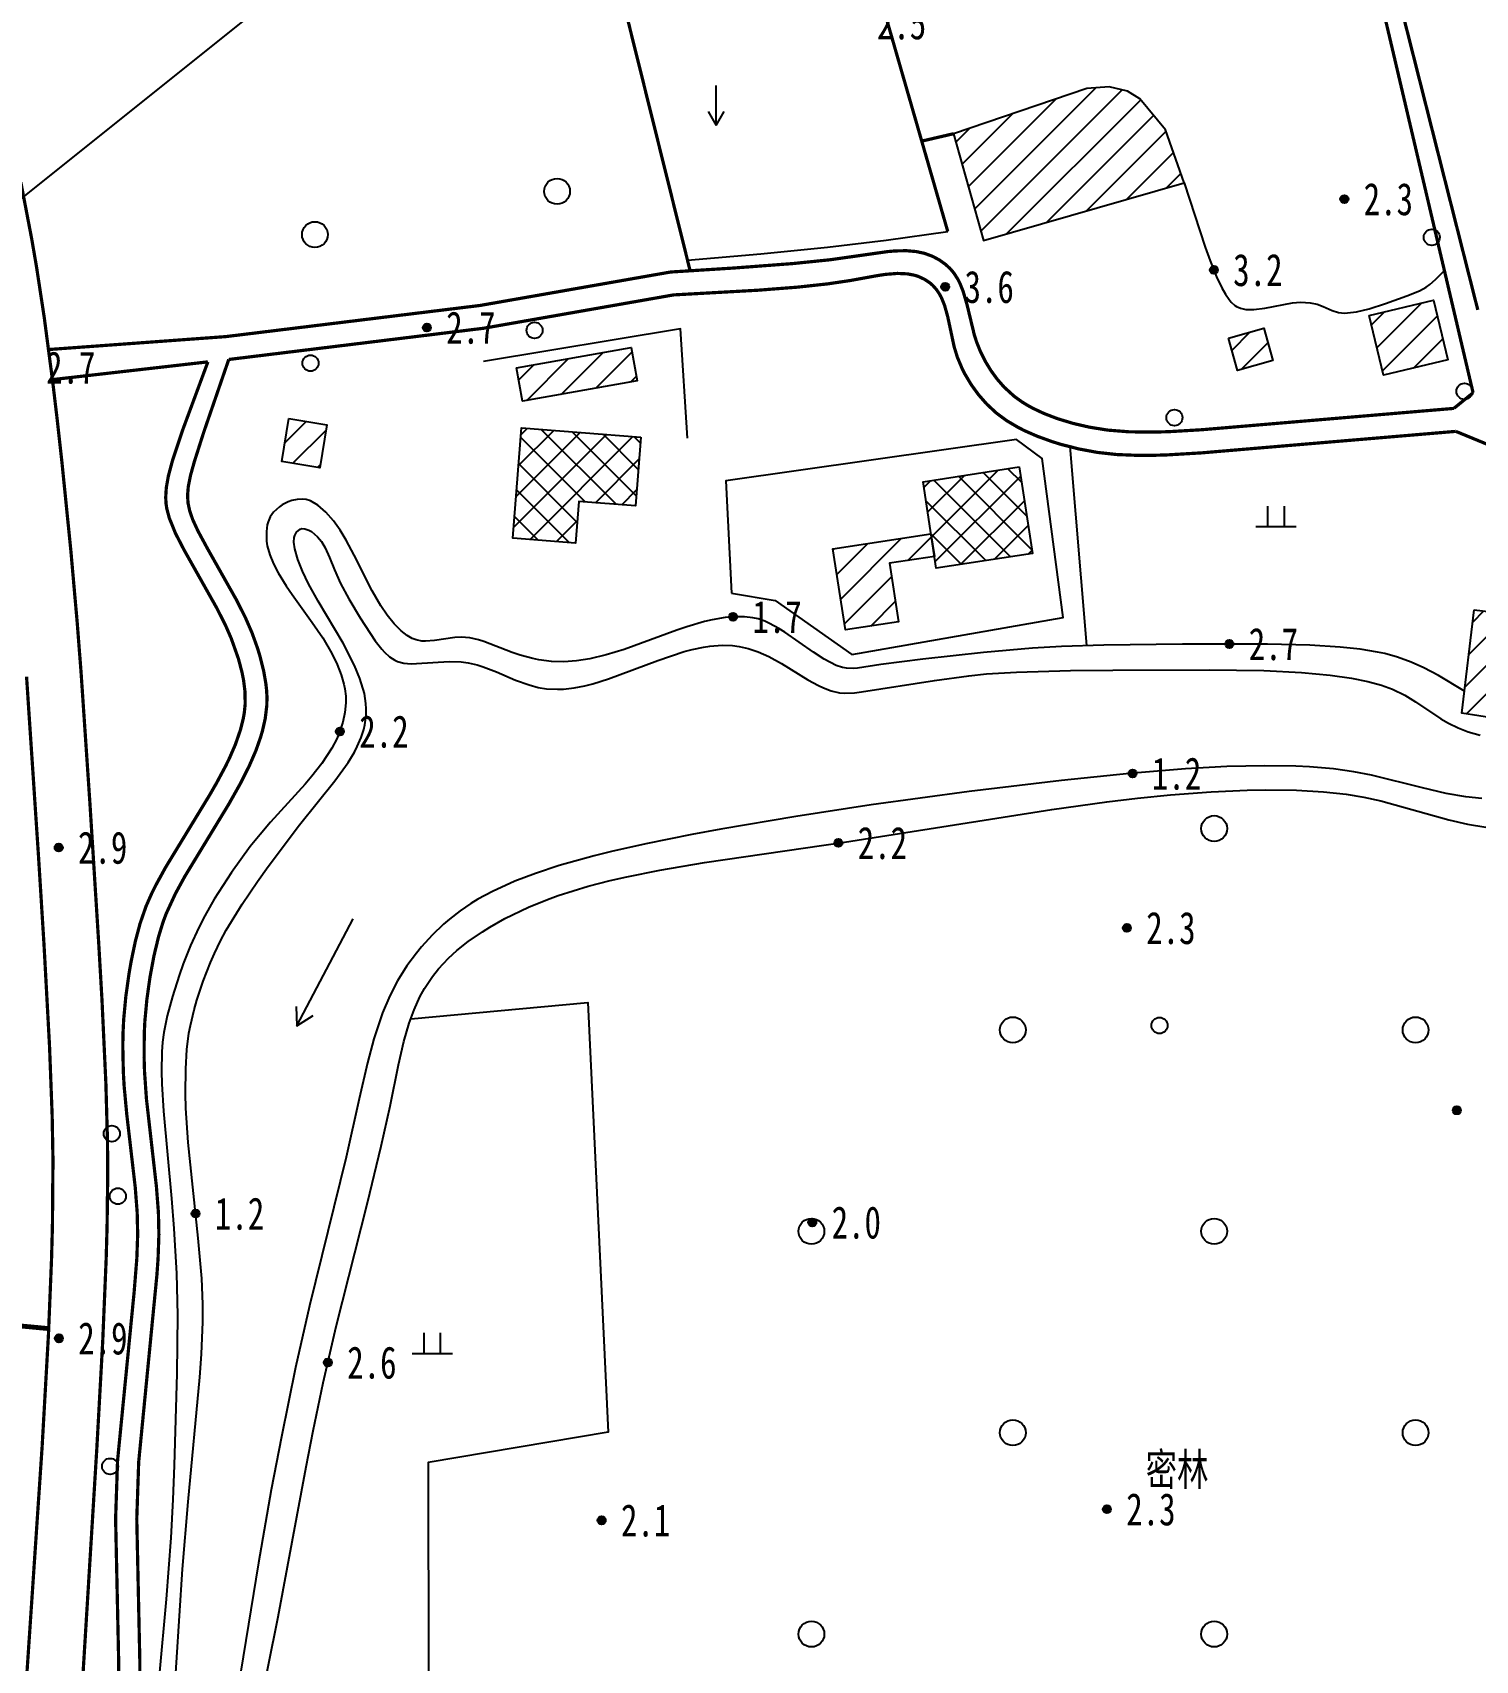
# Model space of a CAD drawing. Header units: metres. Extents: x 494039 to 619385, y 3351420 to 3402703.
# Drawn here: x 584467.6 to 584646.7, y 3395281.1 to 3395483.2 of the extents above; entities that cross this region are included whole.
import ezdxf
from ezdxf.enums import TextEntityAlignment as Align

# ---------------------------------------------------------------- set-up
doc = ezdxf.new("R2010")
doc.units = ezdxf.units.M
for name, pattern in [('2450', [0]), ('4410a', [0]), ('4430', [0]), ('8521', [0]), ('9610', [0])]:
    doc.linetypes.add(name, pattern=pattern)
for name, color, linetype in [('210100', 130, 'Continuous'), ('261301', 141, 'Continuous'), ('310300', 8, 'Continuous'), ('310500', 8, 'Continuous'), ('380202', 8, '2450'), ('420500', 8, 'Continuous'), ('440100', 8, 'Continuous'), ('440300', 8, '4430'), ('510301', 8, 'Continuous'), ('541000', 8, 'Continuous'), ('720100', 8, 'Continuous'), ('760201', 8, '8521'), ('810100', 8, '9610'), ('810200', 8, 'Continuous'), ('810301', 8, 'Continuous'), ('810302', 8, 'Continuous'), ('810501', 8, 'Continuous')]:
    doc.layers.add(name, color=color, linetype=linetype)
pattern_1 = [(45, (0, 0), (-1.767766953, 1.767766953), []), (135, (0, 0), (-1.767766953, -1.767766953), [])]
pattern_2 = [(45, (0, 0), (-1.767766953, 1.767766953), [])]

# ---------------------------------------------------------------- blocks, each defined once
blk = doc.blocks.new('gc170')
at = {"linetype": 'Continuous'}
blk.add_circle((0, 0), 0.5, dxfattribs=at)
blk = doc.blocks.new('gu')
at = {"flags": 128}
for points in [[(3.75, 0), (-3.75, 0)], [(2.71, -0.6), (3.75, 0), (3.75, 0), (2.71, 0.6)]]:
    blk.add_lwpolyline(points, dxfattribs=at)
blk = doc.blocks.new('p_point')
for radius in [0.25, 0.2, 0.15, 0.1, 0.05]:
    blk.add_circle((0, 0), radius)
blk.add_point((0, 0))
blk = doc.blocks.new('vm')
at = {"linetype": 'Continuous'}
for p, q in [((-0.5, 0), (-0.5, 1.3)), ((0.5, 1.3), (0.5, 0)), ((1.25, 0), (-1.25, 0))]:
    blk.add_line(p, q, dxfattribs=at)
blk = doc.blocks.new('v1')
blk.add_circle((0, 0), 0.8)
blk = doc.blocks.new('gc120')
for p, q in [((0, 0), (0, 2.5)), ((-0.5, 0.87), (0, 0)), ((0, 0), (0.5, 0.87))]:
    blk.add_line(p, q)
blk = doc.blocks.new('1-3&1-4')
at = {"layer": '310300', "linetype": 'Continuous'}
h = blk.add_hatch(dxfattribs=at)
h.set_pattern_fill('ANSI31', color=8, scale=20, style=0)
h.set_pattern_definition(pattern_2)
h.paths.add_polyline_path([(584581.9435, 3395470.6152), (584585.6604, 3395457.3467), (584610.5532, 3395464.5151), (584608.2361, 3395471.088), (584605.0729, 3395474.939), (584603.5076, 3395475.8796), (584601.2344, 3395476.4531), (584598.4764, 3395476.2209)])
h = blk.add_hatch(dxfattribs=at)
h.set_pattern_fill('ANSI31', color=8, scale=20, style=0)
h.set_pattern_definition(pattern_2)
h.paths.add_polyline_path([(584633.5197, 3395448.0581), (584641.5275, 3395449.9674), (584643.2994, 3395442.5357), (584635.2917, 3395440.6264)])
h = blk.add_hatch(dxfattribs=at)
h.set_pattern_fill('ANSI31', color=8, scale=20, style=0)
h.set_pattern_definition(pattern_2)
h.paths.add_polyline_path([(584616.057, 3395445.2411), (584620.4526, 3395446.4761), (584621.5798, 3395442.4641), (584617.1843, 3395441.2291)])
h = blk.add_hatch(dxfattribs=at)
h.set_pattern_fill('ANSI31', color=8, scale=20, style=0)
h.set_pattern_definition(pattern_2)
h.paths.add_polyline_path([(584527.6871, 3395441.5571), (584541.9081, 3395444.0635), (584542.6392, 3395439.9153), (584528.4182, 3395437.4089)])
h = blk.add_hatch(dxfattribs=at)
h.set_pattern_fill('ANSI31', color=8, scale=20, style=0)
h.set_pattern_definition(pattern_2)
h.paths.add_polyline_path([(584499.4346, 3395435.2405), (584504.1487, 3395434.4562), (584503.2642, 3395429.1405), (584498.5502, 3395429.9248)])
h = blk.add_hatch(dxfattribs=at)
h.set_pattern_fill('ANSI31', color=8, scale=20, style=0)
h.set_pattern_definition(pattern_2)
h.paths.add_polyline_path([(584579.5572, 3395418.1273), (584574.002, 3395417.2802), (584575.1082, 3395410.0259), (584568.5026, 3395409.0187), (584566.9654, 3395419.0993), (584579.1262, 3395420.9537)])
h = blk.add_hatch(dxfattribs=at)
h.set_pattern_fill('ANSI31', color=8, scale=20, style=0)
h.set_pattern_definition(pattern_2)
h.paths.add_polyline_path([(584646.562, 3395411.506), (584654.1375, 3395410.6072), (584653.4646, 3395397.3717), (584645.0394, 3395398.673)])
at = {"layer": '310500', "linetype": 'Continuous'}
h = blk.add_hatch(dxfattribs=at)
h.set_pattern_fill('ANSI37', color=8, scale=20, style=0)
h.set_pattern_definition(pattern_1)
h.paths.add_polyline_path([(584543.1025, 3395432.9386), (584542.4376, 3395424.4222), (584535.4284, 3395424.9694), (584535.0241, 3395419.7912), (584527.2393, 3395420.399), (584528.3084, 3395434.0935)])
h = blk.add_hatch(dxfattribs=at)
h.set_pattern_fill('ANSI37', color=8, scale=20, style=0)
h.set_pattern_definition(pattern_1)
h.paths.add_polyline_path([(584590.0964, 3395429.2388), (584591.7322, 3395418.5115), (584579.7766, 3395416.6884), (584578.1409, 3395427.4157)])
at = {"layer": '210100', "color": 141, "linetype": 'Continuous', "elevation": 1.4895, "flags": 128}
blk.add_lwpolyline([(584484.7434, 3395269.2501), (584486.2283, 3395292.4122), (584486.9231, 3395300.7715), (584488.3673, 3395316.2569), (584488.5764, 3395319.1235), (584488.7562, 3395323.1354), (584488.7564, 3395325.3098), (584488.6028, 3395328.5001), (584488.1561, 3395333.5115), (584486.9232, 3395345.3724), (584486.6485, 3395349.6554), (584486.5971, 3395351.4278), (584486.6158, 3395354.525), (584486.7647, 3395356.9456), (584487.022, 3395358.9362), (584487.205, 3395359.9078), (584487.6662, 3395361.8361), (584488.0072, 3395363.0312), (584488.7877, 3395365.396), (584489.6856, 3395367.7183), (584490.1792, 3395368.8582), (584490.9277, 3395370.4218), (584491.6433, 3395371.7537), (584493.6131, 3395374.9731), (584495.522, 3395377.7896), (584496.8393, 3395379.6425), (584500.73, 3395384.8217), (584505.117, 3395390.264), (584506.764, 3395392.5564), (584507.55, 3395393.857), (584507.8999, 3395394.5263), (584508.4014, 3395395.6779), (584508.7123, 3395396.6388), (584508.8549, 3395397.2448), (584509.0139, 3395398.3863), (584509.0364, 3395399.2214), (584508.9974, 3395399.8626), (584508.7925, 3395401.1275), (584508.239, 3395402.9882), (584507.5695, 3395404.6108), (584506.1518, 3395407.3854), (584503.0654, 3395412.5928), (584501.8745, 3395414.7244), (584501.1058, 3395416.3203), (584500.5384, 3395417.7724), (584500.1602, 3395419.0767), (584500.0238, 3395419.912), (584500.0675, 3395420.4737), (584500.159, 3395420.7549), (584500.3845, 3395421.1332), (584500.8246, 3395421.5061), (584501.0465, 3395421.5835), (584501.4226, 3395421.5793), (584501.8925, 3395421.4128), (584502.2262, 3395421.2216), (584502.9935, 3395420.5765), (584503.4692, 3395419.9786), (584503.9168, 3395419.2204), (584504.4653, 3395417.9918), (584505.0719, 3395416.4548), (584505.8369, 3395414.7776), (584506.8616, 3395412.8582), (584508.2761, 3395410.5124), (584510.1475, 3395407.6724), (584510.9575, 3395406.6208), (584511.2918, 3395406.2532), (584511.935, 3395405.6713), (584512.5604, 3395405.2665), (584512.8955, 3395405.1133), (584513.6812, 3395404.9011), (584514.5951, 3395404.8215), (584515.2513, 3395404.8297), (584519.3216, 3395405.1047), (584520.8188, 3395405.0629), (584521.694, 3395404.9466), (584522.8115, 3395404.6787), (584523.5488, 3395404.4421), (584525.1947, 3395403.8014), (584527.5705, 3395402.7927), (584529.2391, 3395402.1823), (584530.3737, 3395401.8792), (584531.4217, 3395401.7112), (584532.7664, 3395401.6463), (584533.5156, 3395401.672), (584534.8228, 3395401.8113), (584536.163, 3395402.0669), (584537.1542, 3395402.3163), (584539.1109, 3395402.9217), (584545.2225, 3395405.2232), (584548.4793, 3395406.3215), (584549.4747, 3395406.5887), (584550.9093, 3395406.8902), (584551.6969, 3395407.0061), (584553.1941, 3395407.1181), (584554.5059, 3395407.0796), (584555.3359, 3395406.9726), (584556.4521, 3395406.7127), (584557.6769, 3395406.2912), (584559.0079, 3395405.699), (584560.5744, 3395404.8624), (584563.8606, 3395402.8365), (584565.1677, 3395402.1009), (584565.7711, 3395401.8133), (584566.7545, 3395401.4423), (584567.7672, 3395401.2155), (584568.4311, 3395401.1635), (584569.6453, 3395401.2184), (584570.5058, 3395401.3251), (584579.5653, 3395402.7456), (584583.8459, 3395403.3338), (584586.0177, 3395403.5517), (584589.7355, 3395403.7785), (584596.4559, 3395403.9594), (584601.6929, 3395404.0208), (584613.6817, 3395404.0592), (584620.4559, 3395403.9627), (584625.1165, 3395403.7332), (584628.6932, 3395403.4024), (584631.3423, 3395403.0292), (584633.3612, 3395402.6267), (584635.0457, 3395402.1686), (584636.4033, 3395401.6772), (584637.9439, 3395400.9205), (584639.2825, 3395400.089), (584642.4126, 3395397.9876), (584643.3622, 3395397.4358), (584644.5583, 3395396.854), (584645.7959, 3395396.3737), (584647.3162, 3395395.9435)], dxfattribs=at)
at = {"layer": '210100', "color": 141, "linetype": 'Continuous', "flags": 128}
blk.add_lwpolyline([(584647.5258, 3395388.0988), (584645.5349, 3395388.3004), (584643.0803, 3395388.7162), (584640.1309, 3395389.3893), (584633.8301, 3395390.9666), (584631.6018, 3395391.4058), (584629.0813, 3395391.7568), (584626.1165, 3395392.0095), (584624.4136, 3395392.0932), (584620.5664, 3395392.1559), (584615.8496, 3395392.0529), (584610.7079, 3395391.7758), (584603.7714, 3395391.1984), (584595.3324, 3395390.3119), (584583.8587, 3395388.9377), (584571.6937, 3395387.2992), (584562.3531, 3395385.8556), (584553.0314, 3395384.2686), (584549.4515, 3395383.6106), (584543.7327, 3395382.4713), (584539.4543, 3395381.5118), (584537.32, 3395380.9831), (584532.9749, 3395379.7624), (584530.0399, 3395378.7932), (584527.4826, 3395377.8158), (584524.6919, 3395376.55), (584522.9, 3395375.5835), (584522.0297, 3395375.056), (584520.7027, 3395374.1586), (584519.3557, 3395373.11), (584518.6147, 3395372.4698), (584517.1978, 3395371.1104), (584515.8732, 3395369.6571), (584515.2484, 3395368.8989), (584514.0812, 3395367.3253), (584512.9159, 3395365.4705), (584511.9419, 3395363.57), (584511.0664, 3395361.4763), (584509.9856, 3395358.2339), (584509.1874, 3395355.2817), (584508.1478, 3395350.7889), (584506.5195, 3395343.5692), (584501.9792, 3395325.1072), (584500.2666, 3395317.4487), (584498.49, 3395308.8496), (584497.2292, 3395302.2534), (584495.6535, 3395293.1951), (584491.5491, 3395268.0708)], dxfattribs=at)
at = {"layer": '310300', "color": 8, "linetype": 'Continuous', "flags": 128}
for points in [[(584581.9435, 3395470.6152), (584585.6604, 3395457.3467), (584610.5532, 3395464.5151), (584608.2361, 3395471.088), (584605.0729, 3395474.939), (584603.5076, 3395475.8796), (584601.2344, 3395476.4531), (584598.4764, 3395476.2209)], [(584646.562, 3395411.506), (584654.1375, 3395410.6072), (584653.4646, 3395397.3717), (584645.0394, 3395398.673)]]:
    blk.add_lwpolyline(points, close=True, dxfattribs=at)
for points, elevation in [([(584633.5197, 3395448.0581), (584641.5275, 3395449.9674), (584643.2994, 3395442.5357), (584635.2917, 3395440.6264)], 6.8587), ([(584616.057, 3395445.2411), (584620.4526, 3395446.4761), (584621.5798, 3395442.4641), (584617.1843, 3395441.2291)], 4.642), ([(584527.6871, 3395441.5571), (584541.9081, 3395444.0635), (584542.6392, 3395439.9153), (584528.4182, 3395437.4089)], 6.3686), ([(584499.4346, 3395435.2405), (584504.1487, 3395434.4562), (584503.2642, 3395429.1405), (584498.5502, 3395429.9248)], 6.324), ([(584579.5572, 3395418.1273), (584574.002, 3395417.2802), (584575.1082, 3395410.0259), (584568.5026, 3395409.0187), (584566.9654, 3395419.0993), (584579.1262, 3395420.9537)], 8.0024)]:
    blk.add_lwpolyline(points, close=True, dxfattribs=dict(at, elevation=elevation))
at = {"layer": '310500', "color": 8, "linetype": 'Continuous', "flags": 128}
for points in [[(584543.1025, 3395432.9386), (584542.4376, 3395424.4222), (584535.4284, 3395424.9694), (584535.0241, 3395419.7912), (584527.2393, 3395420.399), (584528.3084, 3395434.0935)], [(584590.0964, 3395429.2388), (584591.7322, 3395418.5115), (584579.7766, 3395416.6884), (584578.1409, 3395427.4157)]]:
    blk.add_lwpolyline(points, close=True, dxfattribs=at)
at = {"layer": '380202', "color": 8, "linetype": '2450', "elevation": 5.7002, "flags": 128}
blk.add_lwpolyline([(584548.9142, 3395432.8323), (584548.0576, 3395446.3831), (584523.5779, 3395442.3222)], dxfattribs=at)
at = {"layer": '380202', "color": 8, "linetype": '2450', "elevation": 5.626, "flags": 128}
blk.add_lwpolyline([(584554.3875, 3395413.5764), (584559.7921, 3395412.6456), (584569.2866, 3395405.9693), (584595.5321, 3395410.5508), (584592.9148, 3395430.2742), (584589.7328, 3395432.6728), (584553.657, 3395427.5383)], close=True, dxfattribs=at)
at = {"layer": '420500', "color": 8, "linetype": 'Continuous', "const_width": 0.4, "flags": 128}
for points in [[(584646.4244, 3395438.4557), (584634.1211, 3395490.848), (584621.8139, 3395538.2149), (584612.9153, 3395575.3824), (584597.375, 3395637.5212)], [(584647.0079, 3395448.7428), (584636.2043, 3395491.3826), (584623.9006, 3395538.7357), (584615.0044, 3395575.8932), (584599.4609, 3395638.0446)], [(584466.1507, 3395464.5941), (584467.4932, 3395457.5941), (584468.1012, 3395454.0673), (584469.0577, 3395447.7932), (584470.1221, 3395439.699), (584470.6569, 3395435.1932), (584471.2583, 3395429.7804), (584472.3517, 3395418.942), (584473.1509, 3395409.9014), (584473.6241, 3395403.7883), (584474.7161, 3395387.6629), (584475.8139, 3395370.2079), (584476.2244, 3395363.0707), (584476.7068, 3395352.7596), (584476.905, 3395345.6199), (584476.9393, 3395341.7647), (584476.8575, 3395334.9465), (584476.7421, 3395330.8554), (584476.3127, 3395320.6281), (584475.5791, 3395307.3154), (584473.4058, 3395271.8443), (584472.8368, 3395260.3649), (584472.5433, 3395251.3177), (584472.1945, 3395231.8261)], [(584466.8603, 3395403.2157), (584468.3448, 3395380.9209), (584469.0291, 3395369.9233), (584469.7127, 3395357.3503), (584470.0401, 3395348.7045), (584470.14, 3395343.2019), (584470.073, 3395334.9933), (584469.9633, 3395330.9444), (584469.5778, 3395321.4975), (584468.7953, 3395307.6329), (584466.6864, 3395276.2201)], [(584478.2913, 3395269.0839), (584478.2948, 3395281.0237), (584477.9153, 3395298.6674), (584478.1589, 3395305.9038), (584480.2152, 3395326.8093), (584480.5514, 3395330.9911), (584480.6543, 3395333.9408), (584480.5944, 3395336.6701), (584480.3533, 3395339.8119), (584479.2993, 3395348.8863), (584478.9741, 3395352.3822), (584478.8741, 3395354.1411), (584478.8088, 3395357.3434), (584478.8358, 3395358.9463), (584478.9189, 3395360.6765), (584479.188, 3395363.5418), (584479.5893, 3395366.3972), (584479.8354, 3395367.8165), (584480.3634, 3395370.3473), (584480.9498, 3395372.5562), (584481.6933, 3395374.7021), (584482.3736, 3395376.2502), (584482.8749, 3395377.263), (584484.0995, 3395379.5025), (584489.6075, 3395388.5519), (584490.4357, 3395389.9902), (584491.5654, 3395392.101), (584492.0497, 3395393.0945), (584492.7837, 3395394.7893), (584493.4036, 3395396.5803), (584493.7689, 3395398.0401), (584493.8896, 3395398.7281), (584494.0006, 3395399.8144), (584493.973, 3395401.4009), (584493.7923, 3395402.81), (584493.6198, 3395403.6874), (584493.1641, 3395405.428), (584492.2625, 3395407.9763), (584491.5576, 3395409.5806), (584490.4711, 3395411.7341), (584486.4295, 3395418.9116), (584485.3463, 3395421.0071), (584484.5666, 3395422.9374), (584484.2664, 3395424.097), (584484.1778, 3395424.6839), (584484.1343, 3395425.4582), (584484.209, 3395426.6728), (584484.4637, 3395428.1165), (584484.9648, 3395429.9953), (584486.2037, 3395433.734), (584489.3728, 3395442.2907)], [(584480.9179, 3395268.8934), (584480.9214, 3395281.0516), (584480.5428, 3395298.6515), (584480.7813, 3395305.7322), (584483.0428, 3395328.9361), (584483.1851, 3395330.9441), (584483.2902, 3395333.9544), (584483.2285, 3395336.7143), (584482.9846, 3395339.8748), (584481.7446, 3395350.7606), (584481.5053, 3395354.1962), (584481.4537, 3395355.8744), (584481.4735, 3395358.9294), (584481.5466, 3395360.4255), (584481.7987, 3395363.1533), (584482.1779, 3395365.8714), (584482.6781, 3395368.5646), (584483.2528, 3395370.9493), (584483.811, 3395372.7626), (584484.1895, 3395373.7793), (584485.3377, 3395376.2702), (584486.5284, 3395378.448), (584491.9533, 3395387.3668), (584493.3645, 3395389.8721), (584494.4896, 3395392.0937), (584495.3302, 3395394.0331), (584495.9238, 3395395.7249), (584496.1561, 3395396.5289), (584496.4945, 3395398.039), (584496.6903, 3395399.681), (584496.7012, 3395400.7766), (584496.6544, 3395401.5593), (584496.5686, 3395402.3417), (584496.2987, 3395403.902), (584495.8121, 3395405.8354), (584495.5178, 3395406.7907), (584494.8411, 3395408.6671), (584494.0351, 3395410.5235), (584492.934, 3395412.7071), (584489.3123, 3395419.1244), (584488.1577, 3395421.2574), (584487.4919, 3395422.6987), (584487.118, 3395423.7763), (584486.9053, 3395424.7718), (584486.8481, 3395425.7087), (584486.9372, 3395426.8079), (584487.2123, 3395428.1899), (584487.6967, 3395429.9245), (584488.8688, 3395433.5962), (584491.9609, 3395442.5861)]]:
    blk.add_lwpolyline(points, dxfattribs=at)
at = {"layer": '440100', "color": 8, "linetype": '4410a', "const_width": 0.4, "flags": 128}
for points in [[(584491.6127, 3395445.4278), (584523.1646, 3395449.2937), (584546.799, 3395453.4425), (584554.6218, 3395453.9375), (584562.0125, 3395454.4957), (584566.6706, 3395454.9724), (584573.7636, 3395455.9815), (584574.6607, 3395456.0597), (584576.0809, 3395456.0888), (584577.3019, 3395455.9818), (584578.3267, 3395455.7608), (584579.3323, 3395455.3894), (584580.1779, 3395454.9353), (584580.9557, 3395454.3774), (584581.5451, 3395453.8264)], [(584588.206, 3395439.1607), (584589.4613, 3395438.0134), (584590.4744, 3395437.2882), (584591.1139, 3395436.8962), (584591.7739, 3395436.5331), (584593.1455, 3395435.885), (584594.8145, 3395435.2446), (584596.7855, 3395434.6468), (584598.798, 3395434.1813), (584601.0817, 3395433.8167), (584603.7366, 3395433.6054), (584606.7596, 3395433.5696), (584608.6449, 3395433.6228), (584612.7858, 3395433.867), (584644.0416, 3395436.5145)]]:
    blk.add_lwpolyline(points, dxfattribs=at)
at = {"layer": '440100', "color": 8, "linetype": 'Continuous', "const_width": 0.4, "flags": 128}
for points, elevation in [([(584581.5451, 3395453.8264), (584581.9804, 3395453.305), (584582.4674, 3395452.5446), (584582.7139, 3395452.0601), (584583.1248, 3395451.0396), (584583.5978, 3395449.4137), (584584.507, 3395445.6529), (584584.7925, 3395444.7564), (584585.2911, 3395443.5161), (584585.8891, 3395442.3288), (584586.5774, 3395441.2009), (584587.3505, 3395440.1411), (584588.206, 3395439.1607)], 4.0368), ([(584470.0437, 3395440.0846), (584489.3728, 3395442.2907)], 3.4991), ([(584644.2831, 3395433.6617), (584648.9357, 3395431.7453)], 3.8141)]:
    blk.add_lwpolyline(points, dxfattribs=dict(at, elevation=elevation))
for points in [[(584491.9609, 3395442.5861), (584523.5864, 3395446.461), (584547.1694, 3395450.6007), (584557.6123, 3395451.1812), (584562.6466, 3395451.573), (584566.3498, 3395451.9773), (584569.1676, 3395452.3959), (584572.562, 3395453.013), (584573.5347, 3395453.1566), (584574.9725, 3395453.2696), (584576.2161, 3395453.2129), (584577.1188, 3395453.037), (584577.5583, 3395452.8968), (584578.3664, 3395452.5192), (584579.0228, 3395452.0716), (584579.3766, 3395451.7576)], [(584586.0277, 3395437.0716), (584587.2629, 3395435.9225), (584588.5385, 3395434.9852), (584589.9879, 3395434.1309), (584590.7434, 3395433.749), (584592.303, 3395433.0635), (584594.1863, 3395432.3805), (584595.2851, 3395432.0418), (584597.516, 3395431.4723), (584599.7716, 3395431.0516), (584602.1831, 3395430.785), (584604.9158, 3395430.6776), (584606.4757, 3395430.6829), (584608.4243, 3395430.739), (584612.7077, 3395430.9917), (584644.2831, 3395433.6617)]]:
    blk.add_lwpolyline(points, dxfattribs=at)
at = {"layer": '440100', "color": 8, "linetype": '4410a', "const_width": 0.4, "flags": 128}
for points, elevation in [([(584579.3766, 3395451.7576), (584579.8232, 3395451.2503), (584580.1953, 3395450.6931), (584580.4324, 3395450.2469), (584580.8185, 3395449.294), (584581.2011, 3395447.9291), (584582.0104, 3395444.1508), (584582.4031, 3395442.8763), (584583.003, 3395441.4444), (584583.3524, 3395440.7571), (584584.1392, 3395439.4413), (584585.0335, 3395438.2094), (584586.0277, 3395437.0716)], 4.0368), ([(584469.592, 3395443.8193), (584491.6127, 3395445.4278)], 3.4991), ([(584644.0416, 3395436.5145), (584646.4244, 3395438.4557)], 3.6996)]:
    blk.add_lwpolyline(points, dxfattribs=dict(at, elevation=elevation))
at = {"layer": '440300', "color": 8, "linetype": '4430', "const_width": 0.6, "flags": 128}
blk.add_lwpolyline([(584190.9205, 3395387.2884), (584294.5618, 3395371.1135), (584356.0214, 3395361.3317), (584358.8757, 3395335.9074), (584361.1333, 3395333.8215), (584363.8448, 3395333.2198), (584408.0234, 3395328.0889), (584469.5681, 3395322.2807)], dxfattribs=at)
at = {"layer": '541000', "color": 8, "linetype": 'Continuous'}
blk.add_line((584590.5513, 3395562.0676), (584444.4803, 3395445.2042), dxfattribs=at)
at = {"layer": '760201', "color": 8, "linetype": '8521', "flags": 128}
for points in [[(584610.5532, 3395464.5151), (584613.1819, 3395456.5153), (584613.7854, 3395454.8147), (584614.5616, 3395452.8552), (584615.2147, 3395451.489), (584615.6776, 3395450.6935), (584616.1432, 3395450.0239), (584616.3986, 3395449.7178), (584616.8417, 3395449.3055), (584617.0579, 3395449.1606), (584617.5513, 3395448.9417), (584618.2186, 3395448.8054), (584619.2203, 3395448.7963), (584620.5807, 3395448.9739), (584624.0147, 3395449.6059), (584625.0153, 3395449.6841), (584625.6342, 3395449.6798), (584626.1818, 3395449.636), (584627.0704, 3395449.4625), (584627.8288, 3395449.1808), (584628.9425, 3395448.6643), (584629.7376, 3395448.4112), (584630.4731, 3395448.3493), (584631.2212, 3395448.3998), (584631.9693, 3395448.5141), (584633.5107, 3395448.8794), (584635.57, 3395449.5306), (584638.2196, 3395450.4942), (584639.7637, 3395451.1278), (584640.6009, 3395451.5759), (584641.057, 3395451.8896), (584641.7431, 3395452.4977), (584642.8596, 3395453.636)], [(584548.9046, 3395454.9205), (584558.0298, 3395455.712), (584566.2763, 3395456.5113), (584573.5798, 3395457.4009), (584581.2152, 3395458.4749)], [(584645.3623, 3395401.3942), (584642.1113, 3395403.3524), (584640.2985, 3395404.3215), (584638.7457, 3395405.0236), (584637.0278, 3395405.6427), (584635.4714, 3395406.0714), (584634.5661, 3395406.2683), (584632.3902, 3395406.6265), (584629.9094, 3395406.8917), (584626.1525, 3395407.1148), (584620.8864, 3395407.2402), (584610.3476, 3395407.2546), (584600.5676, 3395407.1368), (584595.3148, 3395406.9617), (584591.7422, 3395406.7352), (584585.6377, 3395406.1925), (584578.1212, 3395405.3807), (584572.9252, 3395404.7085), (584570.0234, 3395404.272), (584569.4775, 3395404.2238), (584568.6452, 3395404.2458), (584568.162, 3395404.3353), (584567.367, 3395404.6029), (584565.8722, 3395405.3707), (584564.5291, 3395406.2319), (584561.0063, 3395408.7215), (584560.2545, 3395409.196), (584559.0988, 3395409.8227), (584558.5035, 3395410.0854), (584557.6862, 3395410.3689), (584557.0038, 3395410.5313), (584555.9708, 3395410.653), (584554.6153, 3395410.6463), (584553.5817, 3395410.5479), (584551.9703, 3395410.2668), (584551.0166, 3395410.0403), (584548.8178, 3395409.3917), (584547.5724, 3395408.9687), (584541.046, 3395406.5965), (584538.8296, 3395405.912), (584536.8024, 3395405.4282), (584535.1154, 3395405.1563), (584533.5438, 3395405.0385), (584532.0335, 3395405.0822), (584530.4696, 3395405.2945), (584529.6924, 3395405.4555), (584528.1516, 3395405.8743), (584527.1499, 3395406.2153), (584523.6283, 3395407.5758), (584522.9712, 3395407.7786), (584521.9072, 3395408.0187), (584520.8208, 3395408.1167), (584520.005, 3395408.0762), (584517.4907, 3395407.6891), (584516.3756, 3395407.6088), (584515.9417, 3395407.6305), (584515.2052, 3395407.774), (584514.7468, 3395407.9534), (584514.1026, 3395408.3281), (584513.3626, 3395408.9135), (584512.5064, 3395409.7652), (584511.6152, 3395410.8595), (584510.8259, 3395412.0231), (584509.7716, 3395413.8574), (584507.5385, 3395418.3016), (584506.524, 3395420.1757), (584505.7777, 3395421.3823), (584504.9458, 3395422.5358), (584503.997, 3395423.6165), (584503.0006, 3395424.5028), (584502.0992, 3395425.0342), (584501.5662, 3395425.2036), (584501.1771, 3395425.2556), (584500.4457, 3395425.2186), (584499.7816, 3395425.0658), (584499.3271, 3395424.9055), (584498.5884, 3395424.5388), (584498.2466, 3395424.3136), (584497.5063, 3395423.6337), (584497.1142, 3395423.0613), (584496.8497, 3395422.432), (584496.7468, 3395422.0539), (584496.626, 3395421.2393), (584496.6531, 3395420.0481), (584496.7458, 3395419.4663), (584497.0609, 3395418.3249), (584497.5174, 3395417.2076), (584498.0833, 3395416.1085), (584499.0804, 3395414.4832), (584499.8124, 3395413.4092), (584502.3287, 3395409.9218), (584503.6288, 3395408.0135), (584504.7553, 3395406.098), (584505.4319, 3395404.7033), (584505.9269, 3395403.4246), (584506.254, 3395402.2675), (584506.3699, 3395401.6809), (584506.4745, 3395400.7897), (584506.4884, 3395399.956), (584506.3775, 3395398.7523), (584506.1312, 3395397.5604), (584505.6438, 3395396.098), (584505.3798, 3395395.4966), (584504.7715, 3395394.3397), (584503.5095, 3395392.4279), (584502.2898, 3395390.8679), (584501.4302, 3395389.8541), (584497.1635, 3395385.1355), (584495.8479, 3395383.622), (584494.6372, 3395382.1229), (584492.3021, 3395378.9153), (584490.1599, 3395375.5886), (584488.9807, 3395373.5285), (584488.2359, 3395372.0828), (584487.2237, 3395369.8512), (584486.3167, 3395367.5662), (584485.7973, 3395366.1189), (584484.9575, 3395363.4864), (584484.3342, 3395361.1228), (584483.9177, 3395359.038), (584483.752, 3395357.8395), (584483.6481, 3395356.6248), (584483.5931, 3395354.1821), (584483.6335, 3395352.649), (584483.8479, 3395349.2658), (584484.8406, 3395338.4415), (584485.1301, 3395334.7108), (584485.4699, 3395329.117), (584485.594, 3395323.933), (584485.5144, 3395316.7077), (584485.1916, 3395305.2623), (584485.0272, 3395301.0474), (584484.7746, 3395296.2917), (584484.1752, 3395288.6743), (584482.4452, 3395269.6483)], [(584494.3055, 3395267.5932), (584498.0939, 3395286.5036), (584501.5721, 3395305.114), (584502.433, 3395309.5887), (584503.6651, 3395315.5288), (584505.3059, 3395322.5307), (584509.1877, 3395337.8793), (584510.8926, 3395344.9103), (584511.9902, 3395349.8915), (584513.0215, 3395355.0256), (584513.6954, 3395357.9353), (584514.3573, 3395360.2071), (584514.9601, 3395361.8613), (584515.6822, 3395363.4596), (584516.2439, 3395364.4873), (584517.2359, 3395365.9776), (584517.9977, 3395366.9335), (584519.2473, 3395368.2648), (584520.2928, 3395369.219), (584521.6791, 3395370.3262), (584523.4404, 3395371.5432), (584524.3547, 3395372.1103), (584526.2387, 3395373.169), (584529.1726, 3395374.5825), (584531.517, 3395375.5452), (584532.8726, 3395376.0421), (584536.5897, 3395377.2041), (584539.3124, 3395377.9087), (584541.364, 3395378.3786), (584545.4857, 3395379.2047), (584551.0075, 3395380.1451), (584568.3941, 3395382.6838), (584594.1296, 3395386.7022), (584600.963, 3395387.6593), (584604.7725, 3395388.1227), (584608.8763, 3395388.5383), (584613.9007, 3395388.9183), (584618.3732, 3395389.1218), (584620.6095, 3395389.1651), (584624.5204, 3395389.1209), (584627.8667, 3395388.9271), (584630.6487, 3395388.6205), (584632.8681, 3395388.255), (584634.9693, 3395387.7908), (584643.4305, 3395385.4234), (584645.7268, 3395384.8887), (584648.0191, 3395384.5142), (584649.5451, 3395384.3874), (584650.3074, 3395384.3692), (584651.8307, 3395384.4387), (584653.4203, 3395384.6829), (584656.7322, 3395385.4927)]]:
    blk.add_lwpolyline(points, dxfattribs=at)
at = {"layer": '810100', "color": 8, "linetype": '9610', "flags": 128}
for points, elevation in [([(584598.4729, 3395407.0768), (584596.3919, 3395431.7833)], 3.8025), ([(584514.5548, 3395360.7441), (584536.524, 3395362.745), (584539.0744, 3395309.4299), (584516.7007, 3395305.6612), (584516.7528, 3395278.9637), (584531.5541, 3395278.0929), (584541.5066, 3395264.2579), (584542.4026, 3395252.3818), (584584.923, 3395253.2061), (584588.5919, 3395194.3238)], 2.8856)]:
    blk.add_lwpolyline(points, dxfattribs=dict(at, elevation=elevation))
at = {"layer": '810200', "color": 8, "linetype": 'Continuous', "const_width": 0.4, "flags": 128}
blk.add_lwpolyline([(584478.5222, 3395594.4715), (584493.0655, 3395525.7077), (584530.5418, 3395528.8142), (584549.2305, 3395453.6089)], dxfattribs=at)
at = {"layer": '810200', "color": 8, "linetype": 'Continuous', "const_width": 0.4, "elevation": 3.0917, "flags": 128}
for points in [[(584560.3171, 3395531.0108), (584581.2152, 3395458.4749)], [(584581.9435, 3395470.6152), (584577.9832, 3395469.6928)]]:
    blk.add_lwpolyline(points, dxfattribs=at)
at = {"layer": '261301', "color": 141, "linetype": 'Continuous', "xscale": 2, "yscale": 2, "rotation": 242.1033163325294}
blk.add_blockref('gu', (584503.9162, 3395366.507, 1.2), dxfattribs=at)
at = {"layer": '510301', "color": 8, "linetype": 'Continuous', "xscale": 2, "yscale": 2}
for p in [(584641.2895, 3395457.7554, 3.7991), (584529.9248, 3395446.2001, 4.3858), (584502.1095, 3395442.1296, 4.3858), (584645.3513, 3395438.6355, 3.7991), (584609.3496, 3395435.3682, 4.9019), (584607.4953, 3395359.908, 2.4768), (584477.4462, 3395346.4804, 3.5111), (584478.1972, 3395338.7137, 3.5111), (584477.2273, 3395305.1718, 3.5111)]:
    blk.add_blockref('gc170', p, dxfattribs=at)
at = {"layer": '720100', "color": 8, "linetype": 'Continuous', "xscale": 2, "yscale": 2, "zscale": 2}
for p in [(584630.4419, 3395462.4989, 2.2558), (584614.2443, 3395453.7029, 3.1731), (584580.8951, 3395451.6065, 3.5931), (584516.5532, 3395446.547, 2.6915), (584554.5652, 3395410.6432, 1.6582), (584616.1762, 3395407.2662, 2.7336), (584505.7643, 3395396.4054, 2.2043), (584604.1579, 3395391.1908, 1.2), (584567.6363, 3395382.5712, 2.2088), (584470.8514, 3395381.9904, 2.9178), (584603.45, 3395372.0193, 2.2946), (584644.4047, 3395349.3781, 2.2578), (584487.8437, 3395336.5578, 1.2), (584564.3986, 3395335.461, 1.9841), (584470.8752, 3395321.0705, 2.9316), (584504.2656, 3395318.0692, 2.647), (584600.9689, 3395299.8534, 2.2808), (584538.2478, 3395298.4731, 2.1168)]:
    blk.add_blockref('p_point', p, dxfattribs=at)
at = {"layer": '810301', "color": 8, "linetype": 'Continuous', "xscale": 2, "yscale": 2}
blk.add_blockref('gc120', (584552.4738, 3395471.6144), dxfattribs=at)
at = {"layer": '810302', "color": 8, "linetype": 'Continuous', "xscale": 2, "yscale": 2}
for p in [(584621.9565, 3395421.795, 3.8025), (584517.2199, 3395319.1383, 3.8025)]:
    blk.add_blockref('vm', p, dxfattribs=at)
at = {"layer": '810501', "color": 8, "linetype": 'Continuous', "xscale": 2, "yscale": 2}
for p in [(584532.7174, 3395463.4597, 2.611), (584502.6569, 3395458.0858, 2.611), (584614.2873, 3395384.3543), (584589.2873, 3395359.3543), (584639.2873, 3395359.3543), (584564.2873, 3395334.3543), (584614.2873, 3395334.3543), (584589.2873, 3395309.3543), (584639.2873, 3395309.3543), (584564.2873, 3395284.3543), (584614.2873, 3395284.3543)]:
    blk.add_blockref('v1', p, dxfattribs=at)
at = {"color": 8, "linetype": 'Continuous', "width": 0.75}
blk.add_text('密林', height=4, dxfattribs=at).set_placement((584609.6861, 3395304.8916), align=Align.MIDDLE)
at = {"layer": '720100', "color": 8, "width": 0.75}
for s, p in [('2.5', (584572.4136, 3395484.3304, 2.5018)), ('2.3', (584632.8419, 3395462.4989, 2.2558)), ('3.2', (584616.6443, 3395453.7029, 3.1731)), ('3.6', (584583.2951, 3395451.6065, 3.5931)), ('2.7', (584518.9532, 3395446.547, 2.6915)), ('2.7', (584469.2829, 3395441.584, 2.7029)), ('1.7', (584556.9652, 3395410.6432, 1.6582)), ('2.7', (584618.5762, 3395407.2662, 2.7336)), ('2.2', (584508.1643, 3395396.4054, 2.2043)), ('1.2', (584606.5579, 3395391.1908, 1.2)), ('2.9', (584473.2514, 3395381.9904, 2.9178)), ('2.2', (584570.0363, 3395382.5712, 2.2088)), ('2.3', (584605.85, 3395372.0193, 2.2946)), ('1.2', (584490.2437, 3395336.5578, 1.2)), ('2.0', (584566.7986, 3395335.461, 1.9841)), ('2.9', (584473.2752, 3395321.0705, 2.9316)), ('2.6', (584506.6656, 3395318.0692, 2.647)), ('2.1', (584540.6478, 3395298.4731, 2.1168)), ('2.3', (584603.3689, 3395299.8534, 2.2808))]:
    blk.add_text(s, height=4, dxfattribs=at).set_placement(p, align=Align.MIDDLE_LEFT)

msp = doc.modelspace()

# ---------------------------------------------------------------- block references
msp.add_blockref('1-3&1-4', (0, 0))

doc.saveas('drawing.dxf')
